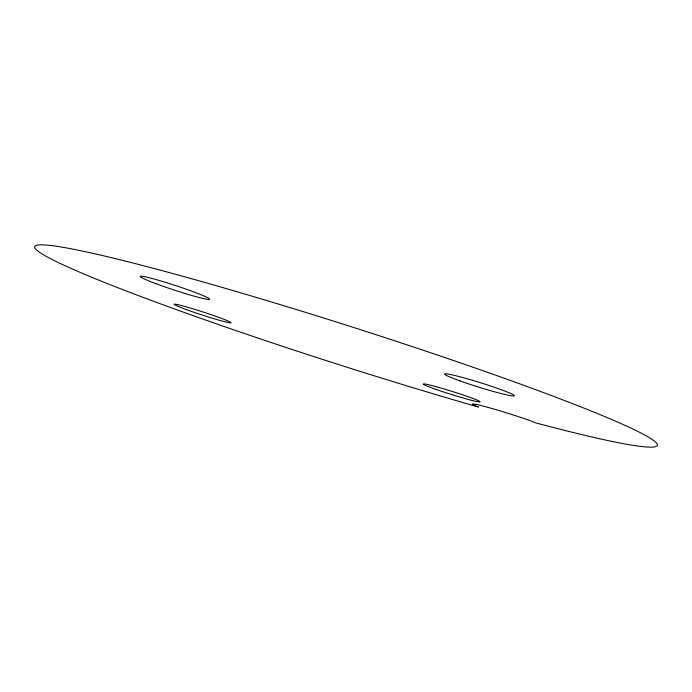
<?xml version="1.0" encoding="UTF-8"?>
<svg xmlns="http://www.w3.org/2000/svg" width="692" height="692" viewBox="0 0 692 692"><rect width="100%" height="100%" fill="white"/><g stroke="black" fill="none" stroke-linecap="round" stroke-linejoin="round"><path stroke-width="1.04" d="M488.258 407.45A35.846 1.782 17.3 0 0 478.44 407.026A326.84 19.947 17.7 0 1 34.617 246.776A326.84 19.947 17.7 0 1 485.066 371.457A326.84 19.947 17.7 0 1 536.213 423.02A35.846 1.782 17.3 0 0 488.258 407.45M186.702 309.731A29.886 1.574 18 0 0 230.912 322.818A29.886 1.574 18 0 0 190.058 307.957A29.886 1.574 18 0 0 186.702 309.731M155.899 283.668A36.65 2.353 18.2 0 0 209.615 299.299A36.65 2.353 18.2 0 0 159.004 280.416A36.65 2.353 18.2 0 0 155.899 283.668M459.834 380.851A36.564 2.361 17.3 0 0 514.277 395.885A36.564 2.361 17.3 0 0 464.263 377.953A36.564 2.361 17.3 0 0 459.834 380.851M436.254 389.492A29.851 1.583 17.4 0 0 480.092 401.905A29.851 1.583 17.4 0 0 438.581 387.356A29.851 1.583 17.4 0 0 436.254 389.492"/></g></svg>
